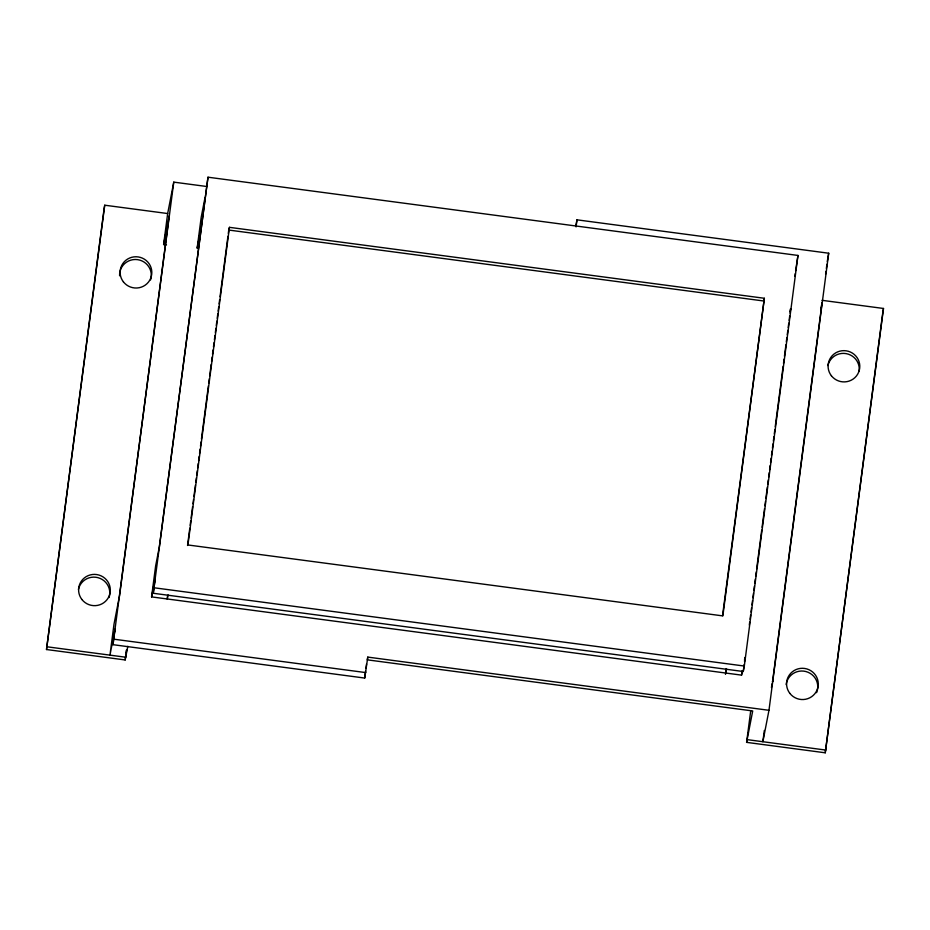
<?xml version="1.0" encoding="UTF-8"?>
<svg xmlns="http://www.w3.org/2000/svg" width="930" height="930" viewBox="0 0 930 930"><rect width="100%" height="100%" fill="white"/><g stroke="black" fill="none" stroke-linecap="round" stroke-linejoin="round"><path stroke-width="1.4" d="M127.817 646.292L125.166 659.951L46.5 649.524L104.207 207.936L104.741 205.205L167.667 213.54L173.77 182.129L206.844 186.512M46.5 649.524L104.741 205.205M166.482 244.916L163.622 244.532L167.667 213.54M575.914 225.293L576.984 219.829L828.7 253.216L768.971 710.299L367.792 657.103L364.7 678.063L112.983 644.676L115.006 629.18L109.961 655.139L114.006 624.146L119.586 595.456L169.19 215.841L163.622 244.532M112.983 644.676L173.77 182.129M125.166 659.951L125.724 655.638M126.108 652.767L126.48 649.884M126.62 650.175L125.69 657.219L47.035 646.792M151.578 596.897L155.636 565.917L159.356 546.782L207.994 177.2L797.963 255.436L744.314 666.043L743.244 671.507L153.276 593.27L155.298 577.774L151.578 596.897L741.559 675.134L742.349 671.042M153.276 593.27L207.994 177.2M167.156 598.839L167.54 595.967M187.535 545.48L189.79 528.228M190.162 525.345L190.72 521.033M191.103 518.161L192.603 506.652M192.975 503.781L193.545 499.468M193.917 496.585L195.428 485.088M195.8 482.205L196.358 477.892M196.742 475.021L197.3 470.708M197.683 467.825L198.241 463.512M198.613 460.641L199.183 456.328M199.555 453.456L200.124 449.132M200.496 446.261L201.054 441.948M201.438 439.076L208.39 385.869M208.762 382.997L209.331 378.673M209.703 375.801L211.203 364.304M211.587 361.421L212.145 357.108M212.517 354.237L213.086 349.924M213.458 347.041L214.028 342.728M214.4 339.857L214.97 335.544M215.342 332.661L215.9 328.348M216.283 325.477L216.841 321.164M217.225 318.281L217.783 313.968M218.155 311.097L218.724 306.784M219.096 303.901L219.666 299.588M220.038 296.717L227.931 236.325M228.303 233.442L228.873 229.129M229.454 227.339L187.941 544.968L722.854 615.904L764.355 298.274L229.454 227.339L228.919 230.07L763.832 301.006M364.7 678.063L365.618 671.018M365.99 668.193L366.548 663.974M576.065 226.874L576.984 219.829M722.54 615.625L764.355 298.274M725.481 674.343L726.237 668.6M741.559 675.134L742.105 670.914M743.244 671.507L744.174 664.462M744.535 661.649L745.093 657.417L744.477 660.114M749.324 625.03L749.696 622.147M750.068 619.275L750.638 614.963M751.01 612.091L751.58 607.778M751.952 604.907L752.521 600.594M752.893 597.711L753.451 593.41M753.835 590.527L754.393 586.214M754.765 583.343L755.334 579.03M755.706 576.158L756.276 571.845M756.648 568.974L761.717 530.17M762.088 527.287L764.541 508.605M764.913 505.734L765.471 501.421M765.855 498.55L767.355 487.053M767.727 484.17L768.296 479.857M768.668 476.985L769.226 472.673M769.61 469.801L770.168 465.488M770.552 462.617L771.11 458.304M771.482 455.433L772.051 451.12M772.423 448.237L772.993 443.924M773.365 441.053L773.923 436.74M774.306 433.868L774.864 429.555M775.236 426.684L783.13 366.315M783.502 363.444L784.071 359.131M784.443 356.26L785.943 344.763M786.327 341.88L786.885 337.567M787.257 334.695L787.826 330.382M788.198 327.511L788.768 323.198M789.14 320.327L789.698 316.014M790.082 313.143L790.64 308.83M794.883 276.396L795.243 273.583M795.615 270.769L797.963 255.436M822.004 300.32L883.5 308.469L825.259 752.8L746.604 742.361L750.731 710.718M764.332 730.457L762.867 741.721L768.971 710.299M825.619 274.176L825.98 271.351M826.352 268.538L826.898 264.318M827.27 261.493L828.7 253.216M825.259 752.8L882.779 312.643M204.902 198.16L201.194 217.283L197.137 248.275L200.857 229.152M167.319 598.99L168.109 594.886M367.792 657.103L367.257 659.835L752.707 710.95L746.604 742.361M790.035 311.492L790.57 308.76M725.819 673.053L726.621 668.949M820.772 309.26L822.097 302.424L772.493 682.039L773.016 679.307M771.423 687.503L772.226 683.411M882.965 311.201L883.5 308.469M154.334 587.807L744.314 666.043M114.041 639.212L365.769 672.588M747.127 739.629L825.794 750.068M78.434 589.341A15.868 15.624 11 0 1 97.987 577.67A15.868 15.624 11 0 1 109.066 597.513M119.598 275.768A15.868 15.624 11 0 1 137.466 259.633A15.868 15.624 11 0 1 150.579 279.872M786.164 684.561A15.868 15.624 11 0 1 805.961 671.553A15.868 15.624 11 0 1 816.575 692.676M827.909 365.583A15.868 15.624 11 0 1 846.114 353.621A15.868 15.624 11 0 1 859.134 371.093M81.91 599.513A15.868 15.624 11 0 0 109.136 596.06A15.868 15.624 11 0 0 92.349 574.519A15.868 15.624 11 0 0 81.91 599.513M123.411 281.871A15.868 15.624 11 0 0 150.637 278.419A15.868 15.624 11 0 0 133.85 256.889A15.868 15.624 11 0 0 123.411 281.871M789.872 693.396A15.868 15.624 11 0 0 817.098 689.944A15.868 15.624 11 0 0 800.312 668.414A15.868 15.624 11 0 0 789.872 693.396M831.385 375.755A15.868 15.624 11 0 0 858.611 372.302A15.868 15.624 11 0 0 841.824 350.773A15.868 15.624 11 0 0 831.385 375.755"/></g></svg>
